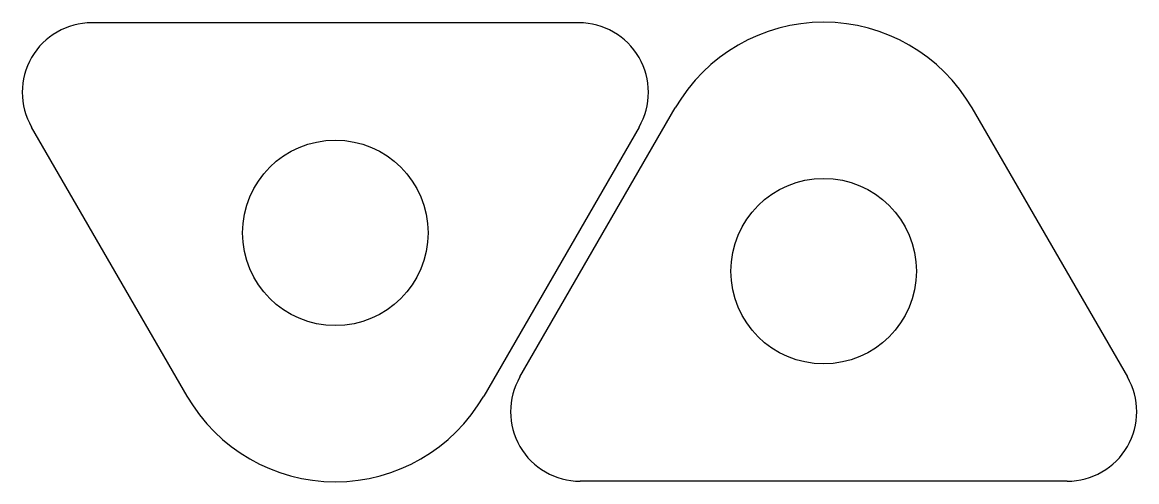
# Model space of a CAD drawing. Extents: x 0 to 12, y 0 to 5.
import ezdxf

# ---------------------------------------------------------------- set-up
doc = ezdxf.new("R2010")
doc.units = 0

msp = doc.modelspace()

# ---------------------------------------------------------------- linework, layer by layer
at = {"layer": 'CUT', "color": 5}
for p, q in [((6, 4.95), (0.75, 4.95)), ((5.365, 1.13), (7.04, 4.031)), ((10.239, 4.031), (11.915, 1.13)), ((1.776, 0.924), (0.1, 3.825)), ((6.65, 3.825), (4.975, 0.924)), ((11.265, 0.005), (6.015, 0.005))]:
    msp.add_line(p, q, dxfattribs=at)
for centre in [(3.375, 2.684), (8.64, 2.271)]:
    msp.add_circle(centre, 1, dxfattribs=at)
for centre, radius, start, end in [((0.75, 4.2), 0.75, 90, 210.001), ((6, 4.2), 0.75, 329.999, 90), ((8.64, 3.108), 1.847, 30.001, 149.999), ((6.015, 0.755), 0.75, 150, 270), ((11.265, 0.755), 0.75, 270, 30), ((3.375, 1.847), 1.847, 210.001, 329.999)]:
    msp.add_arc(centre, radius, start, end, dxfattribs=at)

doc.saveas('drawing.dxf')
